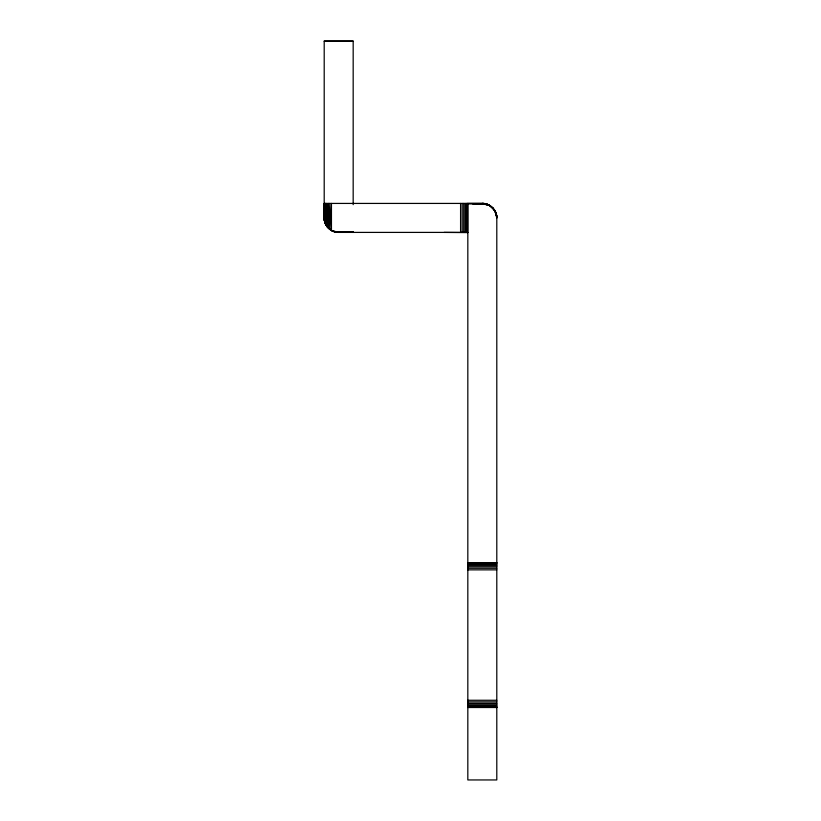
<?xml version="1.0" encoding="UTF-8"?>
<svg xmlns="http://www.w3.org/2000/svg" width="821" height="821" viewBox="0 0 821 821"><rect width="100%" height="100%" fill="white"/><g stroke="black" fill="none" stroke-linecap="round" stroke-linejoin="round"><path stroke-width="1.23" d="M353.174 204.655L353.174 41.05L324.203 41.05L324.203 217.914C324.038 225.642 330.935 232.579 338.683 232.405L331.448 230.465L326.327 225.477L325.783 203.423L325.547 224.02L324.285 219.464L324.377 203.423L324.531 220.993C325.834 227.499 332.053 232.507 338.683 232.405L467.826 232.405M325.547 224.02L324.921 203.423L324.531 220.993L324.285 219.464L324.203 217.914L324.788 221.998L326.327 225.477L326.922 203.423L327.302 226.873L331.448 230.465L336.795 232.281M472.845 204.029L485.396 203.752L489.87 205.558L494.858 210.669L496.797 217.914L496.797 779.95L467.826 779.95L467.826 203.423L483.856 203.505C491.02 204.131 496.941 210.73 496.797 217.914C496.972 210.166 490.055 203.259 482.317 203.423L324.203 203.423L324.285 219.464M341.875 231.933C333.798 234.077 325.229 227.971 324.326 219.802M486.33 203.998L488.331 204.737L485.991 204.798L488.413 204.778L493.267 208.421M483.856 203.505L467.826 203.608L485.396 203.752L483.856 203.505L482.317 203.423L488.331 204.737M337.144 232.322L353.174 232.22L335.604 232.066L353.174 232.405L353.174 231.686M324.203 41.235L353.174 41.235M467.826 562.631L496.797 562.631M467.826 562.806L496.797 562.806M467.826 563.339L496.797 563.339M467.826 564.212L496.797 564.212M467.826 565.351L496.797 565.351M467.826 566.726L496.797 566.726M467.826 568.255L496.797 568.255M467.826 569.866L496.797 569.866M467.826 700.262L496.797 700.262M467.826 701.873L496.797 701.873M467.826 703.412L496.797 703.412M467.826 704.777L496.797 704.777M467.826 705.927L496.797 705.927M467.826 706.789L496.797 706.789M467.826 707.322L496.797 707.322M467.826 707.507L496.797 707.507M444.099 232.405L467.826 232.579M489.87 205.558L494.858 210.669L496.674 216.015M492.918 208.041L495.822 212.69L494.499 210.084M325.506 223.928L327.302 226.873L328.297 203.423L328.492 228.207L329.826 203.423L329.878 229.408L331.448 203.423L331.448 230.465M496.212 213.829L496.797 217.914M496.366 214.394L496.695 216.149M324.921 203.423L324.952 222.522M467.642 203.423L467.642 232.405M467.108 203.423L467.108 232.405M466.246 203.423L466.246 232.405M465.097 203.423L465.097 232.405M463.721 203.423L463.721 232.405M462.192 203.423L462.192 232.405M460.581 203.423L460.581 232.405"/></g></svg>
